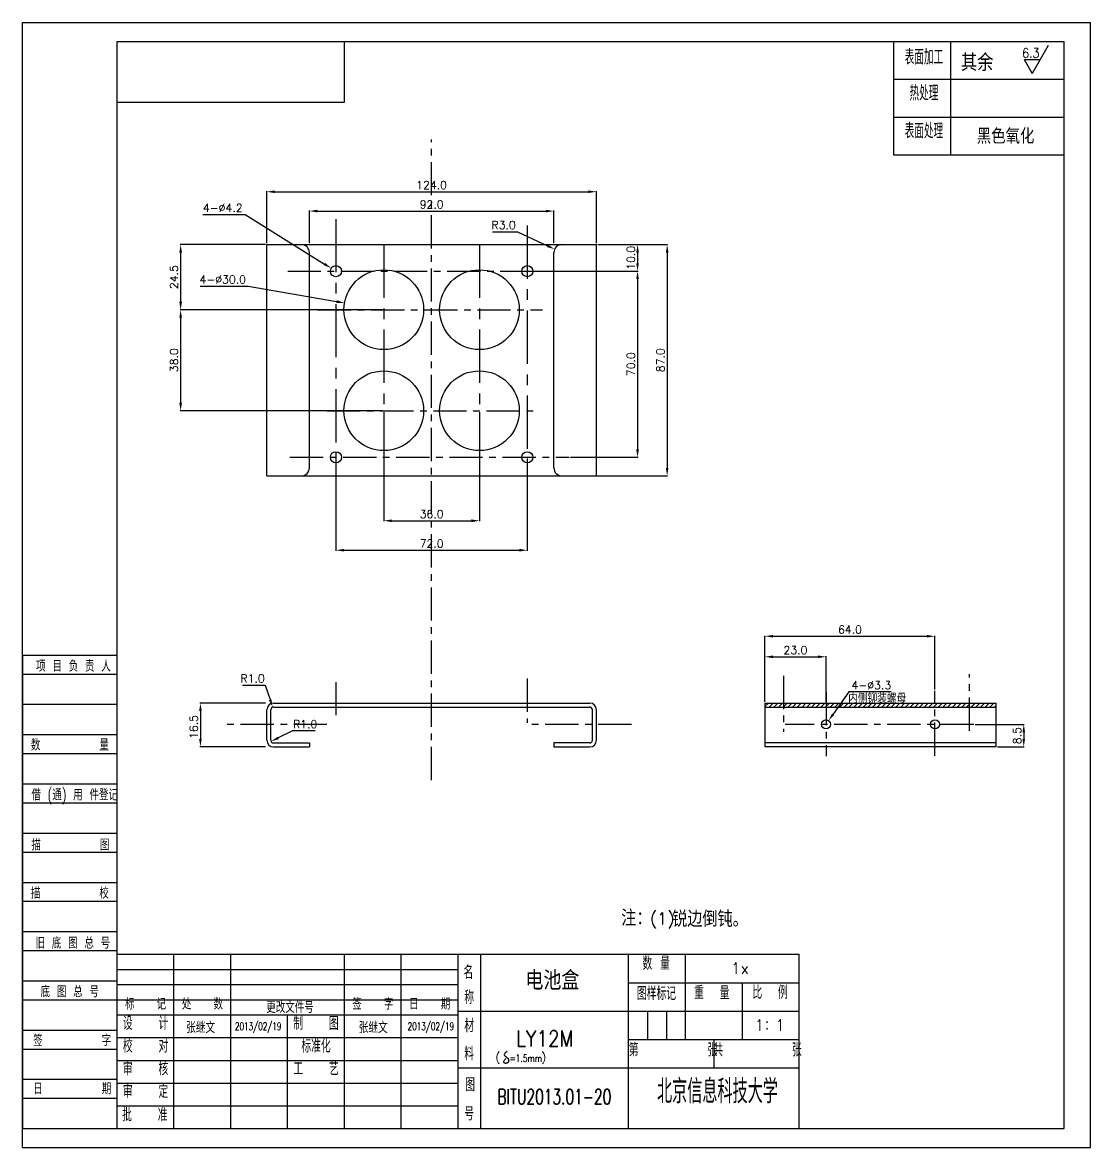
# Model space of a CAD drawing. Extents: x 2854 to 5858, y -1165 to 723.
# Drawn here: x 3834.6 to 4236.5, y -195.5 to 227.7 of the extents above; entities that cross this region are included whole.
import ezdxf
from ezdxf.enums import TextEntityAlignment as Align

# ---------------------------------------------------------------- set-up
doc = ezdxf.new("R2010")
doc.units = 0
doc.header["$MEASUREMENT"] = 0
doc.linetypes.add('PF_CENTER', pattern=[2, 1.25, -0.25, 0.25, -0.25])
doc.layers.get('0').update_dxf_attribs({"linetype": 'CONTINUOUS'})
doc.layers.get('DEFPOINTS').update_dxf_attribs({"linetype": 'CONTINUOUS'})
for name, color, linetype in [('SMPEN_CENTER', 4, 'PF_CENTER'), ('SMPEN_DIM', 3, 'CONTINUOUS'), ('SMPEN_HATCH', 6, 'CONTINUOUS'), ('SMPEN_TEXT', 6, 'CONTINUOUS'), ('SMPEN_THICK', 7, 'CONTINUOUS')]:
    doc.layers.add(name, color=color, linetype=linetype)
doc.styles.get("Standard").update_dxf_attribs({"font": 'txt.shx', "bigfont": 'hshztxt.shx'})
doc.styles.add('STYLE1', font='complex.shx', dxfattribs={"bigfont": 'hzdx.shx'})
doc.dimstyles.get("Standard").update_dxf_attribs({"dimtxt": 3, "dimasz": 3, "dimexe": 0.18, "dimexo": 0.5, "dimgap": 1, "dimtad": 1, "dimtoh": 1, "dimdec": 1, "dimzin": 0, "dimdsep": 46, "dimtxsty": 'Standard', "dimcen": 0, "dimadec": 1, "dimazin": 0, "dimtfac": 1, "dimtdec": 1, "dimtofl": 0, "dimtmove": 0, "dimatfit": 3, "dimfxl": 0, "dimtolj": 1, "dimtzin": 0, "dimarcsym": 0})
doc.dimstyles.new('STANDARD$0', dxfattribs={"dimtxt": 3, "dimasz": 3, "dimexe": 0.18, "dimexo": 0.5, "dimgap": 1, "dimtad": 1, "dimtoh": 1, "dimdec": 1, "dimzin": 0, "dimdsep": 46, "dimtxsty": 'Standard', "dimcen": 0, "dimadec": 1, "dimazin": 0, "dimtfac": 1, "dimtdec": 1, "dimtofl": 0, "dimtmove": 0, "dimatfit": 3, "dimfxl": 0, "dimtolj": 1, "dimtzin": 0, "dimarcsym": 0})

# ---------------------------------------------------------------- blocks, each defined once
blk = doc.blocks.new('*D532')
at = {"layer": 'DEFPOINTS', "color": 0, "ltscale": 10}
for p in [(4034.58, 156.75), (3942.58, 144.14), (4034.58, 144.14)]:
    blk.add_point(p, dxfattribs=at)
at = {"layer": 'SMPEN_DIM', "color": 0, "lineweight": -2, "ltscale": 10}
for p, q in [((3942.58, 144.64), (3942.58, 156.93)), ((3945.58, 156.75), (4031.58, 156.75)), ((4034.58, 144.64), (4034.58, 156.93))]:
    blk.add_line(p, q, dxfattribs=at)
at = {"layer": 'SMPEN_DIM', "color": 0, "ltscale": 10}
for points in [[(3945.58, 157.25), (3945.58, 156.25), (3942.58, 156.75)], [(4031.58, 157.25), (4031.58, 156.25), (4034.58, 156.75)]]:
    blk.add_solid(points, dxfattribs=at)
at = {"layer": 'SMPEN_DIM', "color": 0, "ltscale": 10, "insert": (3988.58, 159.25), "char_height": 3, "attachment_point": 5}
blk.add_mtext('\\A1;92.0', dxfattribs=at)
blk = doc.blocks.new('*D533')
at = {"layer": 'DEFPOINTS', "color": 0, "ltscale": 10}
for p in [(4040.64, 134.14), (4040.38, 64.14), (4066.06, 64.14)]:
    blk.add_point(p, dxfattribs=at)
at = {"layer": 'SMPEN_DIM', "color": 0, "lineweight": -2, "ltscale": 10}
for p, q in [((4041.14, 134.14), (4066.24, 134.14)), ((4066.06, 131.14), (4066.06, 67.14)), ((4040.88, 64.14), (4066.24, 64.14))]:
    blk.add_line(p, q, dxfattribs=at)
at = {"layer": 'SMPEN_DIM', "color": 0, "ltscale": 10}
for points in [[(4065.56, 131.14), (4066.56, 131.14), (4066.06, 134.14)], [(4065.56, 67.14), (4066.56, 67.14), (4066.06, 64.14)]]:
    blk.add_solid(points, dxfattribs=at)
at = {"layer": 'SMPEN_DIM', "color": 0, "ltscale": 10, "insert": (4063.56, 99.14), "char_height": 3, "attachment_point": 5, "rotation": 90}
blk.add_mtext('\\A1;70.0', dxfattribs=at)
blk = doc.blocks.new('*D534')
at = {"layer": 'DEFPOINTS', "color": 0, "ltscale": 10}
for p in [(3970.58, 81.64), (4006.58, 81.64), (4006.58, 40.25)]:
    blk.add_point(p, dxfattribs=at)
at = {"layer": 'SMPEN_DIM', "color": 0, "lineweight": -2, "ltscale": 10}
for p, q in [((3970.58, 81.14), (3970.58, 40.07)), ((4006.58, 81.14), (4006.58, 40.07)), ((3973.58, 40.25), (4003.58, 40.25))]:
    blk.add_line(p, q, dxfattribs=at)
at = {"layer": 'SMPEN_DIM', "color": 0, "ltscale": 10}
for points in [[(3973.58, 40.75), (3973.58, 39.75), (3970.58, 40.25)], [(4003.58, 40.75), (4003.58, 39.75), (4006.58, 40.25)]]:
    blk.add_solid(points, dxfattribs=at)
at = {"layer": 'SMPEN_DIM', "color": 0, "ltscale": 10, "insert": (3988.58, 42.75), "char_height": 3, "attachment_point": 5}
blk.add_mtext('\\A1;36.0', dxfattribs=at)
blk = doc.blocks.new('*D535')
at = {"layer": 'DEFPOINTS', "color": 0, "ltscale": 10}
for p in [(3952.58, 64.14), (4024.58, 64.14), (4024.58, 29.16)]:
    blk.add_point(p, dxfattribs=at)
at = {"layer": 'SMPEN_DIM', "color": 0, "lineweight": -2, "ltscale": 10}
for p, q in [((3952.58, 63.64), (3952.58, 28.98)), ((4024.58, 63.64), (4024.58, 28.98)), ((3955.58, 29.16), (4021.58, 29.16))]:
    blk.add_line(p, q, dxfattribs=at)
at = {"layer": 'SMPEN_DIM', "color": 0, "ltscale": 10}
for points in [[(3955.58, 29.66), (3955.58, 28.66), (3952.58, 29.16)], [(4021.58, 29.66), (4021.58, 28.66), (4024.58, 29.16)]]:
    blk.add_solid(points, dxfattribs=at)
at = {"layer": 'SMPEN_DIM', "color": 0, "ltscale": 10, "insert": (3988.58, 31.66), "char_height": 3, "attachment_point": 5}
blk.add_mtext('\\A1;72.0', dxfattribs=at)
blk = doc.blocks.new('*D536')
at = {"layer": 'DEFPOINTS', "color": 0, "ltscale": 10}
for p in [(3955.8, 122.2), (3985.36, 117.07)]:
    blk.add_point(p, dxfattribs=at)
at = {"layer": 'SMPEN_DIM', "color": 0, "lineweight": -2, "ltscale": 10}
for p, q in [((3901.5, 128.5), (3919.5, 128.5)), ((3919.5, 128.5), (3952.84, 122.72))]:
    blk.add_line(p, q, dxfattribs=at)
at = {"layer": 'SMPEN_DIM', "color": 0, "ltscale": 10}
blk.add_solid([(3952.93, 123.21), (3952.76, 122.22), (3955.8, 122.2)], dxfattribs=at)
at = {"layer": 'SMPEN_DIM', "color": 0, "ltscale": 10, "insert": (3910, 131), "char_height": 3, "attachment_point": 5}
blk.add_mtext('\\A1;4-∅30.0', dxfattribs=at)
blk = doc.blocks.new('*D537')
at = {"layer": 'DEFPOINTS', "color": 0, "ltscale": 10}
for p in [(3950.8, 135.25), (3954.36, 133.02)]:
    blk.add_point(p, dxfattribs=at)
at = {"layer": 'SMPEN_DIM', "color": 0, "lineweight": -2, "ltscale": 10}
for p, q in [((3902.49, 155.46), (3918.49, 155.46)), ((3918.49, 155.46), (3948.25, 136.84))]:
    blk.add_line(p, q, dxfattribs=at)
at = {"layer": 'SMPEN_DIM', "color": 0, "ltscale": 10}
blk.add_solid([(3948.52, 137.27), (3947.99, 136.42), (3950.8, 135.25)], dxfattribs=at)
at = {"layer": 'SMPEN_DIM', "color": 0, "ltscale": 10, "insert": (3909.99, 157.96), "char_height": 3, "attachment_point": 5}
blk.add_mtext('\\A1;4-∅4.2', dxfattribs=at)
blk = doc.blocks.new('*D538')
at = {"layer": 'DEFPOINTS', "color": 0, "ltscale": 10}
for p in [(4050.58, 144.14), (4034.58, 57.14), (4077.2, 57.14)]:
    blk.add_point(p, dxfattribs=at)
at = {"layer": 'SMPEN_DIM', "color": 0, "lineweight": -2, "ltscale": 10}
for p, q in [((4051.08, 144.14), (4077.38, 144.14)), ((4077.2, 141.14), (4077.2, 60.14)), ((4035.08, 57.14), (4077.38, 57.14))]:
    blk.add_line(p, q, dxfattribs=at)
at = {"layer": 'SMPEN_DIM', "color": 0, "ltscale": 10}
for points in [[(4076.7, 141.14), (4077.7, 141.14), (4077.2, 144.14)], [(4076.7, 60.14), (4077.7, 60.14), (4077.2, 57.14)]]:
    blk.add_solid(points, dxfattribs=at)
at = {"layer": 'SMPEN_DIM', "color": 0, "ltscale": 10, "insert": (4074.7, 100.64), "char_height": 3, "attachment_point": 5, "rotation": 90}
blk.add_mtext('\\A1;87.0', dxfattribs=at)
blk = doc.blocks.new('*D539')
at = {"layer": 'DEFPOINTS', "color": 0, "ltscale": 10}
for p in [(4050.58, 144.14), (4024.58, 134.14), (4066.06, 134.14)]:
    blk.add_point(p, dxfattribs=at)
at = {"layer": 'SMPEN_DIM', "color": 0, "lineweight": -2, "ltscale": 10}
for p, q in [((4051.08, 144.14), (4066.24, 144.14)), ((4066.06, 141.14), (4066.06, 137.14)), ((4025.08, 134.14), (4066.24, 134.14))]:
    blk.add_line(p, q, dxfattribs=at)
at = {"layer": 'SMPEN_DIM', "color": 0, "ltscale": 10}
for points in [[(4065.56, 141.14), (4066.56, 141.14), (4066.06, 144.14)], [(4065.56, 137.14), (4066.56, 137.14), (4066.06, 134.14)]]:
    blk.add_solid(points, dxfattribs=at)
at = {"layer": 'SMPEN_DIM', "color": 0, "ltscale": 10, "insert": (4063.56, 139.14), "char_height": 3, "attachment_point": 5, "rotation": 90}
blk.add_mtext('\\A1;10.0', dxfattribs=at)
blk = doc.blocks.new('*D540')
at = {"layer": 'DEFPOINTS', "color": 0, "ltscale": 10}
for p in [(3926.58, 144.14), (3894.15, 119.64), (3970.58, 119.64)]:
    blk.add_point(p, dxfattribs=at)
at = {"layer": 'SMPEN_DIM', "color": 0, "lineweight": -2, "ltscale": 10}
for p, q in [((3926.08, 144.14), (3893.97, 144.14)), ((3894.15, 141.14), (3894.15, 122.64)), ((3970.08, 119.64), (3893.97, 119.64))]:
    blk.add_line(p, q, dxfattribs=at)
at = {"layer": 'SMPEN_DIM', "color": 0, "ltscale": 10}
for points in [[(3893.65, 141.14), (3894.65, 141.14), (3894.15, 144.14)], [(3893.65, 122.64), (3894.65, 122.64), (3894.15, 119.64)]]:
    blk.add_solid(points, dxfattribs=at)
at = {"layer": 'SMPEN_DIM', "color": 0, "ltscale": 10, "insert": (3891.65, 131.89), "char_height": 3, "attachment_point": 5, "rotation": 90}
blk.add_mtext('\\A1;24.5', dxfattribs=at)
blk = doc.blocks.new('*D541')
at = {"layer": 'DEFPOINTS', "color": 0, "ltscale": 10}
for p in [(3970.58, 119.64), (3894.15, 81.64), (3970.58, 81.64)]:
    blk.add_point(p, dxfattribs=at)
at = {"layer": 'SMPEN_DIM', "color": 0, "lineweight": -2, "ltscale": 10}
for p, q in [((3970.08, 119.64), (3893.97, 119.64)), ((3894.15, 116.64), (3894.15, 84.64)), ((3970.08, 81.64), (3893.97, 81.64))]:
    blk.add_line(p, q, dxfattribs=at)
at = {"layer": 'SMPEN_DIM', "color": 0, "ltscale": 10}
for points in [[(3893.65, 116.64), (3894.65, 116.64), (3894.15, 119.64)], [(3893.65, 84.64), (3894.65, 84.64), (3894.15, 81.64)]]:
    blk.add_solid(points, dxfattribs=at)
at = {"layer": 'SMPEN_DIM', "color": 0, "ltscale": 10, "insert": (3891.65, 100.64), "char_height": 3, "attachment_point": 5, "rotation": 90}
blk.add_mtext('\\A1;38.0', dxfattribs=at)
blk = doc.blocks.new('*D542')
at = {"layer": 'DEFPOINTS', "color": 0, "ltscale": 10}
for p in [(4050.58, 164.03), (3926.58, 144.14), (4050.58, 144.14)]:
    blk.add_point(p, dxfattribs=at)
at = {"layer": 'SMPEN_DIM', "color": 0, "lineweight": -2, "ltscale": 10}
for p, q in [((3926.58, 144.64), (3926.58, 164.21)), ((3929.58, 164.03), (4047.58, 164.03)), ((4050.58, 144.64), (4050.58, 164.21))]:
    blk.add_line(p, q, dxfattribs=at)
at = {"layer": 'SMPEN_DIM', "color": 0, "ltscale": 10}
for points in [[(3929.58, 164.53), (3929.58, 163.53), (3926.58, 164.03)], [(4047.58, 164.53), (4047.58, 163.53), (4050.58, 164.03)]]:
    blk.add_solid(points, dxfattribs=at)
at = {"layer": 'SMPEN_DIM', "color": 0, "ltscale": 10, "insert": (3988.58, 166.53), "char_height": 3, "attachment_point": 5}
blk.add_mtext('\\A1;124.0', dxfattribs=at)
blk = doc.blocks.new('*D543')
at = {"layer": 'DEFPOINTS', "color": 0, "ltscale": 10}
for p in [(3926.58, -28.35), (3901.59, -44.85), (3926.58, -44.85)]:
    blk.add_point(p, dxfattribs=at)
at = {"layer": 'SMPEN_DIM', "color": 0, "lineweight": -2, "ltscale": 10}
for p, q in [((3926.08, -28.35), (3901.41, -28.35)), ((3901.59, -31.35), (3901.59, -41.85)), ((3926.08, -44.85), (3901.41, -44.85))]:
    blk.add_line(p, q, dxfattribs=at)
at = {"layer": 'SMPEN_DIM', "color": 0, "ltscale": 10}
for points in [[(3901.09, -31.35), (3902.09, -31.35), (3901.59, -28.35)], [(3901.09, -41.85), (3902.09, -41.85), (3901.59, -44.85)]]:
    blk.add_solid(points, dxfattribs=at)
at = {"layer": 'SMPEN_DIM', "color": 0, "ltscale": 10, "insert": (3899.09, -37.32), "char_height": 3, "attachment_point": 5, "rotation": 90}
blk.add_mtext('\\A1;16.5', dxfattribs=at)
blk = doc.blocks.new('*D544')
at = {"layer": 'DEFPOINTS', "color": 0, "ltscale": 10}
for p in [(4136.02, -37.7), (4137.92, -35)]:
    blk.add_point(p, dxfattribs=at)
at = {"layer": 'SMPEN_DIM', "color": 0, "lineweight": -2, "ltscale": 10}
for p, q in [((4145.53, -24.15), (4139.64, -32.54)), ((4161.53, -24.15), (4145.53, -24.15))]:
    blk.add_line(p, q, dxfattribs=at)
at = {"layer": 'SMPEN_DIM', "color": 0, "ltscale": 10}
blk.add_solid([(4139.23, -32.25), (4140.05, -32.83), (4137.92, -35)], dxfattribs=at)
at = {"layer": 'SMPEN_DIM', "color": 0, "ltscale": 10, "insert": (4154.03, -21.65), "char_height": 3, "attachment_point": 5}
blk.add_mtext('\\A1;4-∅3.3', dxfattribs=at)
blk = doc.blocks.new('*D545')
at = {"layer": 'DEFPOINTS', "color": 0, "ltscale": 10}
for p in [(4136.97, -10.93), (4113.97, -28.35), (4136.97, -28.35)]:
    blk.add_point(p, dxfattribs=at)
at = {"layer": 'SMPEN_DIM', "color": 0, "lineweight": -2, "ltscale": 10}
for p, q in [((4113.97, -27.85), (4113.97, -10.75)), ((4116.97, -10.93), (4133.97, -10.93)), ((4136.97, -27.85), (4136.97, -10.75))]:
    blk.add_line(p, q, dxfattribs=at)
at = {"layer": 'SMPEN_DIM', "color": 0, "ltscale": 10}
for points in [[(4116.97, -10.43), (4116.97, -11.43), (4113.97, -10.93)], [(4133.97, -10.43), (4133.97, -11.43), (4136.97, -10.93)]]:
    blk.add_solid(points, dxfattribs=at)
at = {"layer": 'SMPEN_DIM', "color": 0, "ltscale": 10, "insert": (4125.47, -8.43), "char_height": 3, "attachment_point": 5}
blk.add_mtext('\\A1;23.0', dxfattribs=at)
blk = doc.blocks.new('*D546')
at = {"layer": 'DEFPOINTS', "color": 0, "ltscale": 10}
for p in [(4177.97, -3.2), (4177.97, -23.69), (4113.97, -28.35)]:
    blk.add_point(p, dxfattribs=at)
at = {"layer": 'SMPEN_DIM', "color": 0, "lineweight": -2, "ltscale": 10}
for p, q in [((4113.97, -27.85), (4113.97, -3.02)), ((4116.97, -3.2), (4174.97, -3.2)), ((4177.97, -23.19), (4177.97, -3.02))]:
    blk.add_line(p, q, dxfattribs=at)
at = {"layer": 'SMPEN_DIM', "color": 0, "ltscale": 10}
for points in [[(4116.97, -2.7), (4116.97, -3.7), (4113.97, -3.2)], [(4174.97, -2.7), (4174.97, -3.7), (4177.97, -3.2)]]:
    blk.add_solid(points, dxfattribs=at)
at = {"layer": 'SMPEN_DIM', "color": 0, "ltscale": 10, "insert": (4145.97, -0.7), "char_height": 3, "attachment_point": 5}
blk.add_mtext('\\A1;64.0', dxfattribs=at)
blk = doc.blocks.new('ADDBOX3')
at = {"layer": 'SMPEN_THICK', "ltscale": 8}
for p, q in [((-45, -30), (-45, 0)), ((-30, 0), (-30, -30)), ((-45, -10), (0, -10)), ((-45, -20), (0, -20)), ((0, -30), (-45, -30))]:
    blk.add_line(p, q, dxfattribs=at)
at = {"layer": 'SMPEN_TEXT', "ltscale": 8, "width": 0.667}
for s, p in [('表面加工', (-37.05, -7.32)), ('热处理', (-37.05, -16.82)), ('表面处理', (-37.05, -26.82))]:
    blk.add_text(s, height=4, dxfattribs=at).set_placement(p, align=Align.BOTTOM_CENTER)
at = {"layer": 'SMPEN_TEXT', "ltscale": 8}
for tag, p in [('HEATTREATMENT', (-15.54, -17.14)), ('SURFACETREATMENT', (-13.33, -26.97))]:
    blk.add_attdef(tag, text='', height=3.5, dxfattribs=at).set_placement(p, align=Align.BOTTOM_CENTER)
blk = doc.blocks.new('ADDBOX')
for p, q in [((0, 125), (0, 0)), ((0, 125), (25, 125)), ((25, 0), (25, 125))]:
    blk.add_line(p, q)
at = {"color": 1}
for p, q in [((0, 120), (25, 120)), ((0, 99), (25, 99)), ((0, 86), (25, 86)), ((0, 73), (25, 73)), ((0, 60), (25, 60)), ((0, 47), (25, 47)), ((0, 21), (25, 21)), ((0, 8), (25, 8))]:
    blk.add_line(p, q, dxfattribs=at)
for points in [[(0, 112), (25, 112)], [(0, 34), (25, 34)]]:
    blk.add_lwpolyline(points, dxfattribs=at)
for points in [[(0, 104), (25, 104)], [(0, 91), (25, 91)], [(0, 78), (25, 78)], [(0, 65), (25, 65)], [(0, 52), (25, 52)], [(0, 39), (25, 39)], [(0, 26), (25, 26)], [(0, 13), (25, 13)], [(0, 0), (25, 0)]]:
    blk.add_lwpolyline(points)
at = {"color": 1, "width": 0.67}
for s, p in [('项 目 负 责 人', (3.58, 120.61)), ('数        量', (2.2, 99.8)), ('借 (通) 用 件登记', (2.35, 86.62)), ('描        图', (2.35, 73.41)), ('描        校', (2.2, 60.68)), ('旧 底 图 总 号', (3.43, 47.48)), (' 底 图 总 号', (2.97, 34.66)), ('签        字', (2.82, 21.77)), ('日        期', (2.82, 9.04))]:
    blk.add_text(s, height=3, dxfattribs=at).set_placement(p)
at = {"color": 1, "ltscale": 20, "width": 0.67}
blk.add_attdef('PRJMANAGER', text='', height=3.5, dxfattribs=at).set_placement((1.5, 113), align=Align.BOTTOM_LEFT)
at = {"color": 1, "width": 0.67}
for tag, p in [('NUM', (1.5, 92)), ('DRAFTER', (1.5, 66)), ('DVERI', (1.5, 53)), ('OLDDRAWNO', (1.5, 40)), ('DRAWNO', (1.5, 27)), ('SIGNER', (1.5, 14)), ('DATE', (1.5, 1))]:
    blk.add_attdef(tag, text='', height=3.5, dxfattribs=at).set_placement(p, align=Align.BOTTOM_LEFT)
blk = doc.blocks.new('*D719')
at = {"layer": 'DEFPOINTS', "color": 0, "ltscale": 10}
for p in [(4192.53, -36.35), (4200.97, -44.85), (4211.37, -44.85)]:
    blk.add_point(p, dxfattribs=at)
at = {"layer": 'SMPEN_DIM', "color": 0, "lineweight": -2, "ltscale": 10}
for p, q in [((4193.03, -36.35), (4211.55, -36.35)), ((4211.37, -39.35), (4211.37, -41.85)), ((4201.47, -44.85), (4211.55, -44.85))]:
    blk.add_line(p, q, dxfattribs=at)
at = {"layer": 'SMPEN_DIM', "color": 0, "ltscale": 10}
for points in [[(4210.87, -39.35), (4211.87, -39.35), (4211.37, -36.35)], [(4210.87, -41.85), (4211.87, -41.85), (4211.37, -44.85)]]:
    blk.add_solid(points, dxfattribs=at)
at = {"layer": 'SMPEN_DIM', "color": 0, "ltscale": 10, "insert": (4208.87, -40.6), "char_height": 3, "attachment_point": 5, "rotation": 90}
blk.add_mtext('\\A1;8.5', dxfattribs=at)
blk = doc.blocks.new('*D768')
at = {"layer": 'DEFPOINTS', "color": 0, "ltscale": 10}
for p in [(4034.86, 142.41), (4037.58, 141.14)]:
    blk.add_point(p, dxfattribs=at)
at = {"layer": 'SMPEN_DIM', "color": 0, "lineweight": -2, "ltscale": 10}
for p, q in [((4011.43, 148.97), (4020.93, 148.97)), ((4020.93, 148.97), (4032.15, 143.69))]:
    blk.add_line(p, q, dxfattribs=at)
at = {"layer": 'SMPEN_DIM', "color": 0, "ltscale": 10}
blk.add_solid([(4032.36, 144.14), (4031.94, 143.24), (4034.86, 142.41)], dxfattribs=at)
at = {"layer": 'SMPEN_DIM', "color": 0, "ltscale": 10, "insert": (4015.68, 151.47), "char_height": 3, "attachment_point": 5}
blk.add_mtext('\\A1;R3.0', dxfattribs=at)
blk = doc.blocks.new('*D769')
at = {"layer": 'DEFPOINTS', "color": 0, "ltscale": 10}
for p in [(3928.76, -29.9), (3929.08, -30.85)]:
    blk.add_point(p, dxfattribs=at)
at = {"layer": 'SMPEN_DIM', "color": 0, "lineweight": -2, "ltscale": 10}
for p, q in [((3917.48, -21.57), (3925.98, -21.57)), ((3925.98, -21.57), (3927.81, -27.05))]:
    blk.add_line(p, q, dxfattribs=at)
at = {"layer": 'SMPEN_DIM', "color": 0, "ltscale": 10}
blk.add_solid([(3928.28, -26.89), (3927.34, -27.21), (3928.76, -29.9)], dxfattribs=at)
at = {"layer": 'SMPEN_DIM', "color": 0, "ltscale": 10, "insert": (3921.23, -19.07), "char_height": 3, "attachment_point": 5}
blk.add_mtext('\\A1;R1.0', dxfattribs=at)
blk = doc.blocks.new('*D770')
at = {"layer": 'DEFPOINTS', "color": 0, "ltscale": 10}
for p in [(3928.18, -42.79), (3929.08, -42.35)]:
    blk.add_point(p, dxfattribs=at)
at = {"layer": 'SMPEN_DIM', "color": 0, "lineweight": -2, "ltscale": 10}
for p, q in [((3936.24, -38.77), (3930.87, -41.45)), ((3944.74, -38.77), (3936.24, -38.77))]:
    blk.add_line(p, q, dxfattribs=at)
at = {"layer": 'SMPEN_DIM', "color": 0, "ltscale": 10}
blk.add_solid([(3930.64, -41.01), (3931.09, -41.9), (3928.18, -42.79)], dxfattribs=at)
at = {"layer": 'SMPEN_DIM', "color": 0, "ltscale": 10, "insert": (3940.99, -36.27), "char_height": 3, "attachment_point": 5}
blk.add_mtext('\\A1;R1.0', dxfattribs=at)

msp = doc.modelspace()

# ---------------------------------------------------------------- hatches: boundary and pattern name
at = {"layer": 'SMPEN_HATCH', "ltscale": 10}
h = msp.add_hatch(dxfattribs=at)
h.set_pattern_fill('ANSI31', color=256, scale=10, style=0)
h.paths.add_polyline_path([(4113.97, -28.35), (4113.97, -29.85), (4120.97, -29.85), (4120.97, -28.35)])
h.paths.add_polyline_path([(4136.97, -29.85), (4136.97, -28.35), (4120.97, -28.35), (4120.97, -29.85)])
h.paths.add_polyline_path([(4177.97, -29.85), (4177.97, -28.35), (4136.97, -28.35), (4136.97, -29.85)])
h.paths.add_polyline_path([(4177.97, -28.35), (4177.97, -29.85), (4190.97, -29.85), (4190.97, -28.35)])
h.paths.add_polyline_path([(4190.97, -28.35), (4190.97, -29.85), (4200.97, -29.85), (4200.97, -28.35)])

# ---------------------------------------------------------------- linework, layer by layer
for p, q in [((3870.27, 220.57), (4226.61, 220.57)), ((3870.27, -188.41), (4226.61, -188.41))]:
    msp.add_line(p, q)
at = {"linetype": 'Continuous'}
for p, q in [((3870.27, -188.41), (3870.27, 220.57)), ((4226.61, -188.41), (4226.61, 220.57))]:
    msp.add_line(p, q, dxfattribs=at)
at = {"ltscale": 10}
for p, q in [((3926.58, 57.14), (3926.58, 144.14)), ((3926.58, 144.14), (4050.58, 144.14)), ((3926.58, 144.14), (3939.58, 144.14)), ((4037.58, 144.14), (4050.58, 144.14)), ((4050.58, 57.14), (4050.58, 144.14)), ((3942.58, 60.14), (3942.58, 141.14)), ((4034.58, 60.14), (4034.58, 141.14)), ((3926.58, 57.14), (4050.58, 57.14)), ((3926.58, 57.14), (3939.58, 57.14)), ((4037.58, 57.14), (4050.58, 57.14)), ((3929.08, -28.35), (4048.08, -28.35)), ((4113.97, -28.35), (4113.97, -44.85)), ((4113.97, -28.35), (4200.97, -28.35)), ((4200.97, -44.85), (4200.97, -28.35)), ((3926.58, -42.35), (3926.58, -30.85)), ((3928.08, -42.35), (3928.08, -30.85)), ((3929.08, -29.85), (4048.08, -29.85)), ((4049.08, -42.35), (4049.08, -30.85)), ((4050.58, -42.35), (4050.58, -30.85)), ((4113.97, -29.85), (4200.97, -29.85)), ((3929.08, -43.35), (3942.58, -43.35)), ((3929.08, -44.85), (3929.58, -44.85)), ((3929.58, -44.85), (3942.58, -44.85)), ((3942.58, -43.35), (3942.58, -44.85)), ((4048.08, -43.35), (4034.58, -43.35)), ((4034.58, -43.35), (4034.58, -44.85)), ((4034.58, -44.85), (4048.08, -44.85)), ((4200.97, -43.35), (4113.97, -43.35)), ((4197.97, -44.85), (4113.97, -44.85)), ((4200.97, -44.85), (4197.97, -44.85)), ((4126.77, -122.86), (4126.77, -188.41))]:
    msp.add_line(p, q, dxfattribs=at)
at = {"color": 7}
for p, q in [((3870.27, -188.41), (3870.27, -122.86)), ((3870.27, -122.86), (4126.77, -122.86)), ((3870.27, -122.86), (4126.77, -122.86)), ((3998.52, -188.41), (3998.52, -122.86)), ((4062.65, -188.41), (4062.65, -122.86)), ((3870.27, -145.66), (3998.52, -145.66)), ((3998.52, -144.23), (4126.77, -144.23)), ((3998.52, -165.61), (4126.77, -165.61))]:
    msp.add_line(p, q, dxfattribs=at)
at = {"color": 6}
for p, q in [((3891.65, -188.41), (3891.65, -122.86)), ((3913.02, -188.41), (3913.02, -122.86)), ((3955.77, -188.41), (3955.77, -122.86)), ((3977.15, -188.41), (3977.15, -122.86)), ((4007.07, -188.41), (4007.07, -122.86)), ((4084.02, -122.86), (4084.02, -154.92)), ((3870.27, -128.56), (3998.52, -128.56)), ((3870.27, -134.26), (3998.52, -134.26)), ((4105.4, -133.54), (4105.4, -154.92)), ((3870.27, -139.96), (3998.52, -139.96)), ((3934.4, -188.41), (3934.4, -145.66)), ((4069.77, -144.23), (4069.77, -154.92)), ((4076.9, -144.23), (4076.9, -154.92)), ((3870.27, -154.21), (3998.52, -154.21)), ((4094.71, -154.92), (4094.71, -165.61)), ((3870.27, -162.76), (3998.52, -162.76)), ((3870.27, -171.31), (3998.52, -171.31)), ((3870.27, -179.86), (3998.52, -179.86))]:
    msp.add_line(p, q, dxfattribs=at)
at = {"ltscale": 10}
for centre, radius in [((3952.58, 134.14), 2.1), ((4024.58, 134.14), 2.1), ((3970.58, 119.64), 15), ((4006.58, 119.64), 15), ((3970.58, 81.64), 15), ((4006.58, 81.64), 15), ((3952.58, 64.14), 2.1), ((4024.58, 64.14), 2.1), ((4136.97, -36.35), 1.65), ((4177.97, -36.35), 1.65)]:
    msp.add_circle(centre, radius, dxfattribs=at)
for centre, radius, start, end in [((3939.58, 141.14), 3, 0, 90), ((4037.58, 141.14), 3, 90, 180), ((3939.58, 60.14), 3, 270, 360), ((4037.58, 60.14), 3, 180, 270), ((3929.08, -30.85), 2.5, 90, 180), ((4048.08, -30.85), 2.5, 0, 90), ((3929.08, -30.85), 1, 90, 180), ((4048.08, -30.85), 1, 0, 90), ((3929.08, -42.35), 2.5, 180, 270), ((3929.08, -42.35), 1, 180, 270), ((4048.08, -42.35), 2.5, 270, 0), ((4048.08, -42.35), 1, 270, 0)]:
    msp.add_arc(centre, radius, start, end, dxfattribs=at)
at = {"layer": 'SMPEN_CENTER', "ltscale": 10}
for p, q in [((3988.58, -57.3), (3988.58, 183.62)), ((3934.43, 134.14), (4040.64, 134.14)), ((3945.82, 119.64), (4030.32, 119.64)), ((3949.24, 81.64), (4028.49, 81.64)), ((3935.28, 64.14), (4040.38, 64.14)), ((3952.58, -20.43), (3952.58, -34.61)), ((4024.58, -19.11), (4024.58, -35.76)), ((4120.97, -18.07), (4120.97, -39.22)), ((4190.97, -38.72), (4190.97, -17.51)), ((4136.97, -24.16), (4136.97, -48.35)), ((4177.97, -48.21), (4177.97, -23.69)), ((3949.2, -36.35), (3909.83, -36.35)), ((4063.8, -36.35), (4026.19, -36.35)), ((4192.53, -36.35), (4121.62, -36.35))]:
    msp.add_line(p, q, dxfattribs=at)
at = {"layer": 'SMPEN_CENTER', "ltscale": 16}
for p, q in [((3952.58, 153.74), (3952.58, 46.48)), ((4024.58, 151.31), (4024.58, 47.28)), ((3970.58, 144.14), (3970.58, 57.14)), ((4006.58, 144.14), (4006.58, 57.14))]:
    msp.add_line(p, q, dxfattribs=at)
at = {"layer": 'SMPEN_DIM'}
for p, q in [((4220.57, 219.02), (4214.51, 208.54)), ((4211.52, 213.72), (4217.5, 213.72)), ((4211.52, 213.72), (4214.51, 208.54))]:
    msp.add_line(p, q, dxfattribs=at)
msp.add_lwpolyline([(4017.05, -159.26), (4016.61, -159.62), (4016.29, -159.91), (4016.07, -160.16), (4015.94, -160.36), (4015.89, -160.53), (4015.9, -160.67), (4015.95, -160.79), (4016.04, -160.9), (4016.15, -161.02), (4016.27, -161.13), (4016.4, -161.24), (4016.53, -161.35), (4016.67, -161.46), (4016.81, -161.57), (4016.93, -161.67), (4017.05, -161.78), (4017.16, -161.88), (4017.25, -161.98), (4017.33, -162.08), (4017.4, -162.18), (4017.45, -162.28), (4017.5, -162.39), (4017.53, -162.49), (4017.55, -162.6), (4017.57, -162.72), (4017.57, -162.83), (4017.56, -162.95), (4017.54, -163.07), (4017.51, -163.19), (4017.46, -163.3), (4017.4, -163.4), (4017.33, -163.5), (4017.24, -163.59), (4017.13, -163.67), (4017.01, -163.73), (4016.89, -163.79), (4016.76, -163.83), (4016.63, -163.86), (4016.5, -163.88), (4016.38, -163.87), (4016.26, -163.86), (4016.15, -163.82), (4016.05, -163.78), (4015.96, -163.72), (4015.89, -163.64), (4015.83, -163.56), (4015.78, -163.47), (4015.75, -163.36), (4015.75, -163.25), (4015.76, -163.13), (4015.8, -163), (4015.86, -162.85), (4015.96, -162.69), (4016.08, -162.51), (4016.25, -162.32), (4016.45, -162.1)], dxfattribs=at)
at = {"layer": 'SMPEN_THICK', "color": 1}
for p, q in [((3834.65, 227.69), (4236.48, 227.69)), ((3984.27, 227.69), (4059.09, 227.69)), ((3984.27, 227.69), (4059.09, 227.69)), ((3834.65, -195.53), (4236.48, -195.53))]:
    msp.add_line(p, q, dxfattribs=at)
at = {"layer": 'SMPEN_THICK', "color": 1, "linetype": 'Continuous'}
for p, q in [((3834.65, -195.53), (3834.65, 227.69)), ((4236.48, -195.53), (4236.48, 227.69)), ((3955.77, 197.77), (3955.77, 220.57)), ((3870.27, 197.77), (3955.77, 197.77)), ((3834.65, -195.53), (3834.65, 86.62))]:
    msp.add_line(p, q, dxfattribs=at)
at = {"layer": 'SMPEN_THICK', "color": 7, "linetype": 'Continuous'}
msp.add_line((3870.27, -102.91), (3870.27, -92.93), dxfattribs=at)
at = {"layer": 'SMPEN_THICK'}
for p, q in [((4062.65, -133.54), (4126.77, -133.54)), ((4062.65, -154.92), (4126.77, -154.92))]:
    msp.add_line(p, q, dxfattribs=at)

# ---------------------------------------------------------------- block references
at = {"layer": 'SMPEN_THICK', "xscale": 1.425000000000068, "yscale": 1.424999999999727, "zscale": 1.425}
for name, p in [('ADDBOX3', (4226.61, 220.57)), ('ADDBOX', (3834.65, -188.41))]:
    msp.add_blockref(name, p, dxfattribs=at)

# ---------------------------------------------------------------- texts
at = {"color": 6}
for s, height, width, p in [('名', 4.99, 0.67, (4000.6, -132.09)), ('称', 4.99, 0.67, (4000.87, -141.58)), ('更改文件号', 4.275, 0.67, (3926.35, -144.94)), ('材', 4.99, 0.667, (4000.87, -152.15)), ('料', 4.99, 0.67, (4000.87, -162.73)), ('图', 4.99, 0.67, (4001.23, -174.4)), ('号', 4.99, 0.67, (4000.87, -185.34))]:
    msp.add_text(s, height=height, dxfattribs=dict(at, width=width)).set_placement(p)
at = {"color": 6, "width": 0.67}
for s, height, p in [('数 量', 4.988, (4073.07, -130.21)), ('图样标记', 4.988, (4073.19, -141.57)), ('重  量', 4.988, (4094.01, -141.28)), ('比  例', 4.988, (4115.93, -141.14)), ('标   记', 4.275, (3880.96, -144.94)), ('处   数', 4.275, (3902.34, -144.94)), ('签   字', 4.275, (3966.46, -144.94)), ('日   期', 4.275, (3987.84, -144.94)), ('设   计', 4.988, (3880.96, -152.78)), ('制   图', 4.988, (3945.09, -152.78)), ('校   对', 4.988, (3880.96, -161.33)), ('标准化', 4.988, (3945.09, -161.33)), ('第        张', 4.988, (4079.4, -162.77)), ('共        张', 4.988, (4111.18, -162.77)), ('审   核', 4.988, (3880.96, -169.88)), ('工   艺', 4.988, (3945.09, -169.88)), ('审   定', 4.988, (3880.96, -178.43)), ('批   准', 4.988, (3880.66, -187.21))]:
    msp.add_text(s, height=height, dxfattribs=at).set_placement(p, align=Align.BOTTOM_CENTER)
at = {"layer": 'SMPEN_DIM', "style": 'STYLE1'}
for s, height, p in [('其余', 6.412, (4193.83, 213.01)), ('黑色氧化', 5.7, (4204.54, 185.2))]:
    msp.add_text(s, height=height, dxfattribs=at).set_placement(p, align=Align.MIDDLE)
at = {"layer": 'SMPEN_DIM'}
for s, height, width, p in [('6.3', 3.562, 0.85, (4214.02, 216.2)), ('内侧铆装螺母', 3.5, 0.8, (4156.23, -26.32)), ('=1.5mm', 2.8, 0.75, (4023.98, -161.96))]:
    msp.add_text(s, height=height, dxfattribs=dict(at, width=width)).set_placement(p, align=Align.MIDDLE)
for s, height, p in [('注：', 6, (4065.63, -108.85)), ('(1)', 4.5, (4075.3, -109.69)), ('锐边倒钝。', 6, (4093.31, -109.26)), ('(', 3, (4013.5, -161.76))]:
    msp.add_text(s, height=height, dxfattribs=at).set_placement(p, align=Align.MIDDLE)
at = {"layer": 'SMPEN_DIM', "ltscale": 8}
for s, p in [('1x', (4104.58, -128.12)), ('1：1', (4115.8, -149.5))]:
    msp.add_text(s, height=4.275, dxfattribs=at).set_placement(p, align=Align.MIDDLE)
for s, height, width, p in [('张继文', 4.275, 0.85, (3901.67, -150.16)), ('2013/02/19', 3, 0.6667, (3923.32, -150.16)), ('张继文', 4.275, 0.85, (3966.61, -150.16)), ('2013/02/19', 3, 0.6667, (3988.3, -150.16)), ('LY12M', 5.985, 0.85, (4031.18, -154.54)), ('BITU2013.01-20', 5.7, 0.6667, (4034.77, -176.44))]:
    msp.add_text(s, height=height, dxfattribs=dict(at, width=width)).set_placement(p, align=Align.MIDDLE)
at = {"layer": 'SMPEN_DIM', "text_generation_flag": 2}
msp.add_text('(', height=3, dxfattribs=at).set_placement((4030.84, -161.76), align=Align.MIDDLE)
at = {"layer": 'SMPEN_HATCH'}
msp.add_text('电池盒', height=7.125, dxfattribs=at).set_placement((4034.01, -132.3), align=Align.MIDDLE)
at = {"layer": 'SMPEN_TEXT', "width": 0.667}
msp.add_text('北京信息科技大学', height=8.977, dxfattribs=at).set_placement((4096.13, -181.59), align=Align.BOTTOM_CENTER)

# ---------------------------------------------------------------- dimensions: what is measured, and where the dimension line sits
at = {"layer": 'SMPEN_DIM', "ltscale": 10}
for base, p1, p2, picture, middle in [((4050.58, 164.03), (3926.58, 144.14), (4050.58, 144.14), '*D542', (3988.58, 166.53)), ((4034.58, 156.75), (3942.58, 144.14), (4034.58, 144.14), '*D532', (3988.58, 159.25)), ((4006.58, 40.25), (3970.58, 81.64), (4006.58, 81.64), '*D534', (3988.58, 42.75)), ((4024.58, 29.16), (3952.58, 64.14), (4024.58, 64.14), '*D535', (3988.58, 31.66)), ((4177.97, -3.2), (4113.97, -28.35), (4177.97, -23.69), '*D546', (4145.97, -0.7)), ((4136.97, -10.93), (4113.97, -28.35), (4136.97, -28.35), '*D545', (4125.47, -8.43))]:
    dim = msp.add_linear_dim(base=base, p1=p1, p2=p2, dimstyle='STANDARD$0', dxfattribs=at)
    dim.commit()
    dim.dimension.update_dxf_attribs({"geometry": picture, "text_midpoint": middle})
for p1, p2, picture, middle in [((3954.36, 133.02), (3950.8, 135.25), '*D537', (3909.99, 155.46)), ((3985.36, 117.07), (3955.8, 122.2), '*D536', (3919.5, 128.5)), ((4136.02, -37.7), (4137.92, -35), '*D544', (4154.03, -24.15))]:
    dim = msp.add_diameter_dim_2p(p1=p1, p2=p2, text='4-<>', dimstyle='Standard', dxfattribs=at)
    dim.commit()
    dim.dimension.update_dxf_attribs({"geometry": picture, "text_midpoint": middle, "dimtype": 163})
for center, mpoint, picture, middle in [((4037.58, 141.14), (4034.86, 142.41), '*D768', (4015.68, 148.97)), ((3929.08, -30.85), (3928.76, -29.9), '*D769', (3921.23, -21.57))]:
    dim = msp.add_radius_dim(center=center, mpoint=mpoint, dimstyle='Standard', dxfattribs=at)
    dim.commit()
    dim.dimension.update_dxf_attribs({"geometry": picture, "text_midpoint": middle, "dimtype": 164})
for base, p1, p2, picture, middle in [((3894.15, 119.64), (3926.58, 144.14), (3970.58, 119.64), '*D540', (3891.65, 131.89)), ((4066.06, 134.14), (4050.58, 144.14), (4024.58, 134.14), '*D539', (4063.56, 139.14)), ((4077.2, 57.14), (4050.58, 144.14), (4034.58, 57.14), '*D538', (4074.7, 100.64)), ((3894.15, 81.64), (3970.58, 119.64), (3970.58, 81.64), '*D541', (3891.65, 100.64)), ((4211.37, -44.85), (4192.53, -36.35), (4200.97, -44.85), '*D719', (4208.87, -40.6))]:
    dim = msp.add_linear_dim(base=base, p1=p1, p2=p2, angle=90, dimstyle='STANDARD$0', dxfattribs=at)
    dim.commit()
    dim.dimension.update_dxf_attribs({"geometry": picture, "text_midpoint": middle})
for base, p1, p2, picture, middle in [((4066.06, 64.14), (4040.64, 134.14), (4040.38, 64.14), '*D533', (4066.06, 99.14)), ((3901.59, -44.85), (3926.58, -28.35), (3926.58, -44.85), '*D543', (3901.59, -37.32))]:
    dim = msp.add_linear_dim(base=base, p1=p1, p2=p2, angle=90, dimstyle='STANDARD$0', dxfattribs=at)
    dim.commit()
    dim.dimension.update_dxf_attribs({"geometry": picture, "text_midpoint": middle, "dimtype": 160})
dim = msp.add_radius_dim(center=(3929.08, -42.35), mpoint=(3928.18, -42.79), dimstyle='Standard', override={"dimtmove": 1}, dxfattribs=at)
dim.commit()
dim.dimension.update_dxf_attribs({"geometry": '*D770', "text_midpoint": (3936.24, -38.77), "dimtype": 164})

doc.saveas('drawing.dxf')
